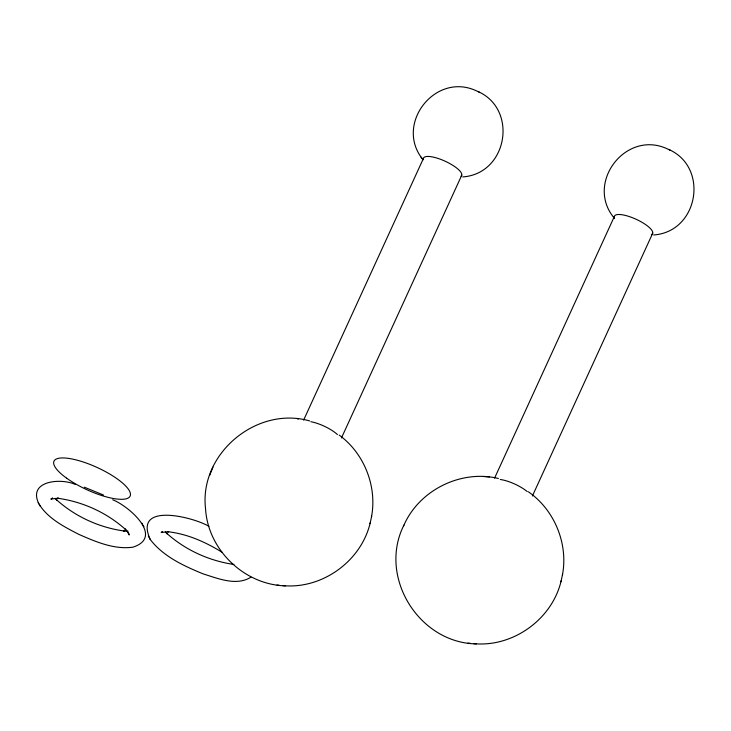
<?xml version="1.0" encoding="UTF-8"?>
<svg xmlns="http://www.w3.org/2000/svg" width="731" height="731" viewBox="0 0 731 731"><rect width="100%" height="100%" fill="white"/><g stroke="black" fill="none" stroke-linecap="round" stroke-linejoin="round"><path stroke-width="1.1" d="M371.43 517.265C377.36 486.7 364.367 453.448 339.202 435.091M562.377 575.297C568.499 543.965 554.582 509.982 528.385 491.789M282.778 585.622C322.17 589.424 361.406 561.088 370.288 522.528M473.715 643.655C513.107 647.465 552.344 619.12 561.225 580.56M370.032 523.707L371.686 516.095M560.969 581.748L562.623 574.137M309.642 420.937C256.846 405.687 198.987 453.631 205.548 508.749C207.924 549.822 244.382 584.827 285.401 585.869M212.968 467.082L209.633 475.506M403.466 526.238C418.498 490.391 460.713 469.32 498.396 478.485M403.914 525.114C377.79 577.015 419.119 643.061 476.338 643.901M303.621 420.115L423.45 158.38M341.468 437.942L461.764 175.193M494.567 478.156L614.396 216.413M532.406 495.974L652.71 233.226M52.522 497.948L51.115 499.099L52.413 498.35L51.024 498.971L58.526 498.25L57.274 498.204C82.658 501.576 106.973 512.669 125.942 529.856L125.074 528.924L128.254 532.862L127.559 531.62L129.159 534.991L128.784 533.42M161.624 532.588L162.529 531.675L161.176 532.451L168.687 531.729L167.436 531.684C187.209 533.785 205.301 541.991 221.922 552.133M250.934 577.179C236.387 586.326 217.984 578.468 203.191 573.899C183.819 565.94 163.369 556.574 150.284 539.56C132.795 501.329 194.245 517.384 208.892 526.329M462.705 176.92C508.155 173.75 518.59 107.695 476.393 90.836C435.201 71.501 394.082 124.407 422.966 159.596L421.038 157.165M653.651 234.962C699.092 231.791 709.527 165.727 667.33 148.868C625.599 129.314 584.498 183.536 614.579 218.468M127.925 531.017L123.566 531.053L124.818 531.099C99.507 527.745 75.092 516.634 56.159 499.437L57.018 500.379L55.245 498.359M483.09 476.475L489.45 476.95M297.407 418.836L298.504 418.918M233.938 564.478C208.856 560.75 185.135 549.986 166.312 532.926L167.171 533.858L165.398 531.839M277.031 585.065L279.16 585.266M467.968 643.097L470.097 643.298M75.119 484.388C60.947 477.882 27.312 480.578 38.907 503.906M84.303 487.175L103.446 495.015M669.285 149.809L670.391 150.321M478.348 91.768L479.445 92.28M112.665 499.766C128.108 505.578 164.795 536.956 132.841 547.208C113.981 549.739 95.551 541.68 78.646 534.288C63.57 526.421 46.83 517.996 38.176 502.617M141.96 523.222L142.664 524.474M143.194 525.397L143.916 526.685M148.338 536.097L149.06 537.386M149.59 538.318L150.284 539.56M39.428 504.829L40.132 506.08M614.46 217.747A20.952 6.122 24.6 0 1 636.107 219.263A20.952 6.122 24.6 0 1 651.376 234.651M500.269 479.499A20.952 6.122 24.6 0 1 527.279 491.634M423.514 159.705A20.952 6.122 24.6 0 1 444.183 160.783A20.952 6.122 24.6 0 1 461.078 176.235M310.858 421.705A20.952 6.122 24.6 0 1 337.448 434.579M66.603 478.156A41.895 12.253 24.6 0 0 129.716 496.769A41.895 12.253 24.6 0 0 79.834 460.932A41.895 12.253 24.6 0 0 66.603 478.156"/></g></svg>
